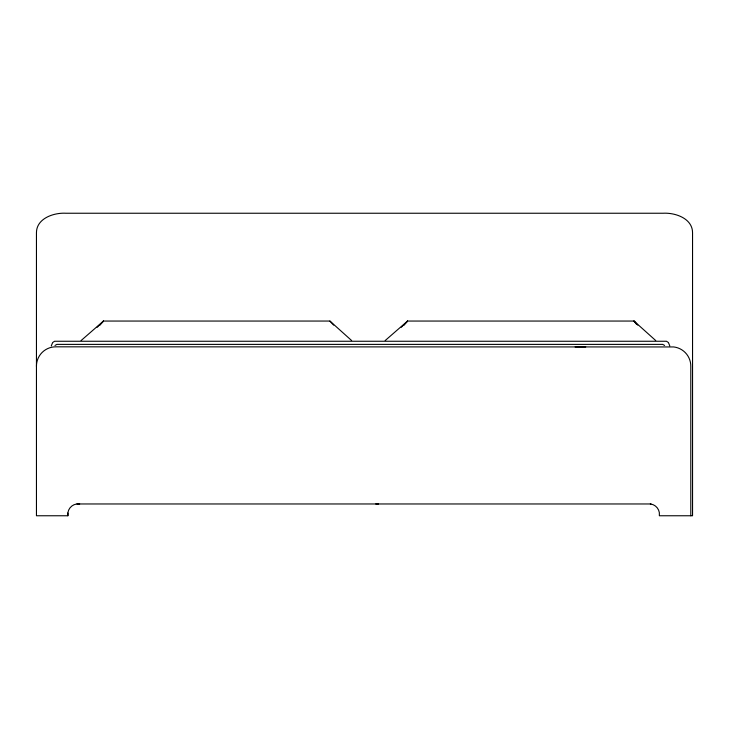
<?xml version="1.0" encoding="UTF-8"?>
<svg xmlns="http://www.w3.org/2000/svg" width="729" height="729" viewBox="0 0 729 729"><rect width="100%" height="100%" fill="white"/><g stroke="black" fill="none" stroke-linecap="round" stroke-linejoin="round"><path stroke-width="1.09" d="M51.249 345.965L52.67 342.512L54.602 341.254L666.461 341.254L668.402 342.512L669.814 345.965M81.074 340.571L103.472 321.052L99.7 325.116L103.472 321.052L329.918 321.052L351.651 340.571M385.158 340.571L407.557 321.052L403.784 325.116L407.557 321.052L634.002 321.052L655.736 340.571M97.185 327.294L103.472 321.052M401.269 327.294L407.557 321.052M54.976 345.446L56.889 344.389L662.688 344.389L664.611 345.446M375.772 503.967L378.533 503.967M575.126 346.94L585.733 346.94M76.91 503.967L650.961 503.967M67.879 512.997L67.879 515.758L36.45 515.758L36.45 232.888C36.332 218.418 53.8 212.522 65.92 213.242L663.08 213.242C675.2 212.522 692.668 218.418 692.55 232.888L692.55 515.758L659.371 515.758L659.335 512.551A10.416 10.416 0 0 0 650.797 504.012L650.341 503.967M79.671 503.967L76.463 504.012A10.416 10.416 0 0 0 67.925 512.551L67.879 515.758M636.772 324.441L634.002 321.052L637.757 325.116M329.918 321.052L333.672 325.116M634.002 321.052L636.809 324.441M690.8 515.758L690.8 366.468A19.319 19.319 0 0 0 673.733 346.949L56.097 346.822A19.319 19.319 0 0 0 36.45 366.468"/></g></svg>
